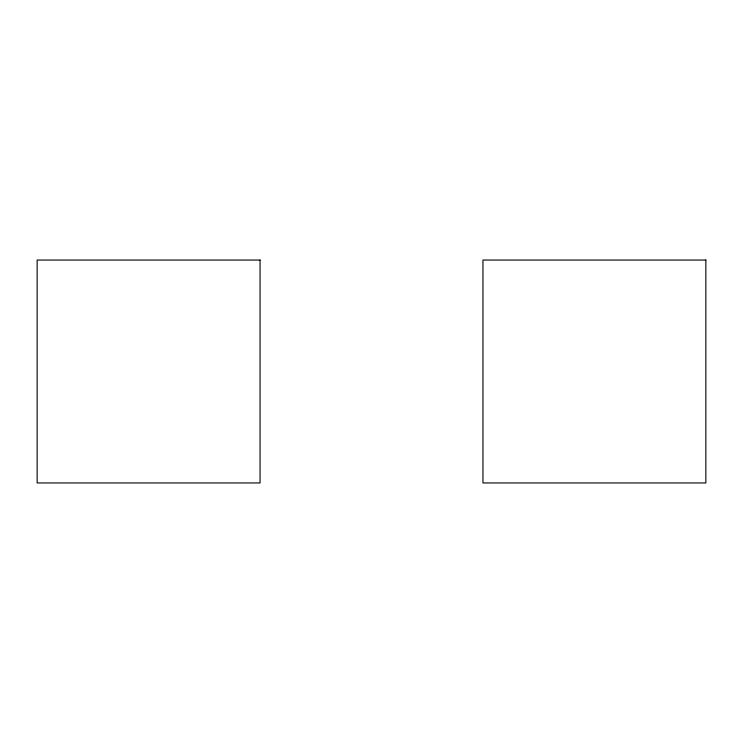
<?xml version="1.0" encoding="UTF-8"?>
<svg xmlns="http://www.w3.org/2000/svg" width="743" height="743" viewBox="0 0 743 743"><rect width="100%" height="100%" fill="white"/><g stroke="black" fill="none" stroke-linecap="round" stroke-linejoin="round"><path stroke-width="1.11" d="M260.05 260.05L37.15 260.05L37.15 482.95L260.05 482.95L260.05 260.05M705.85 260.05L482.95 260.05L482.95 482.95L705.85 482.95L705.85 260.05"/></g></svg>
